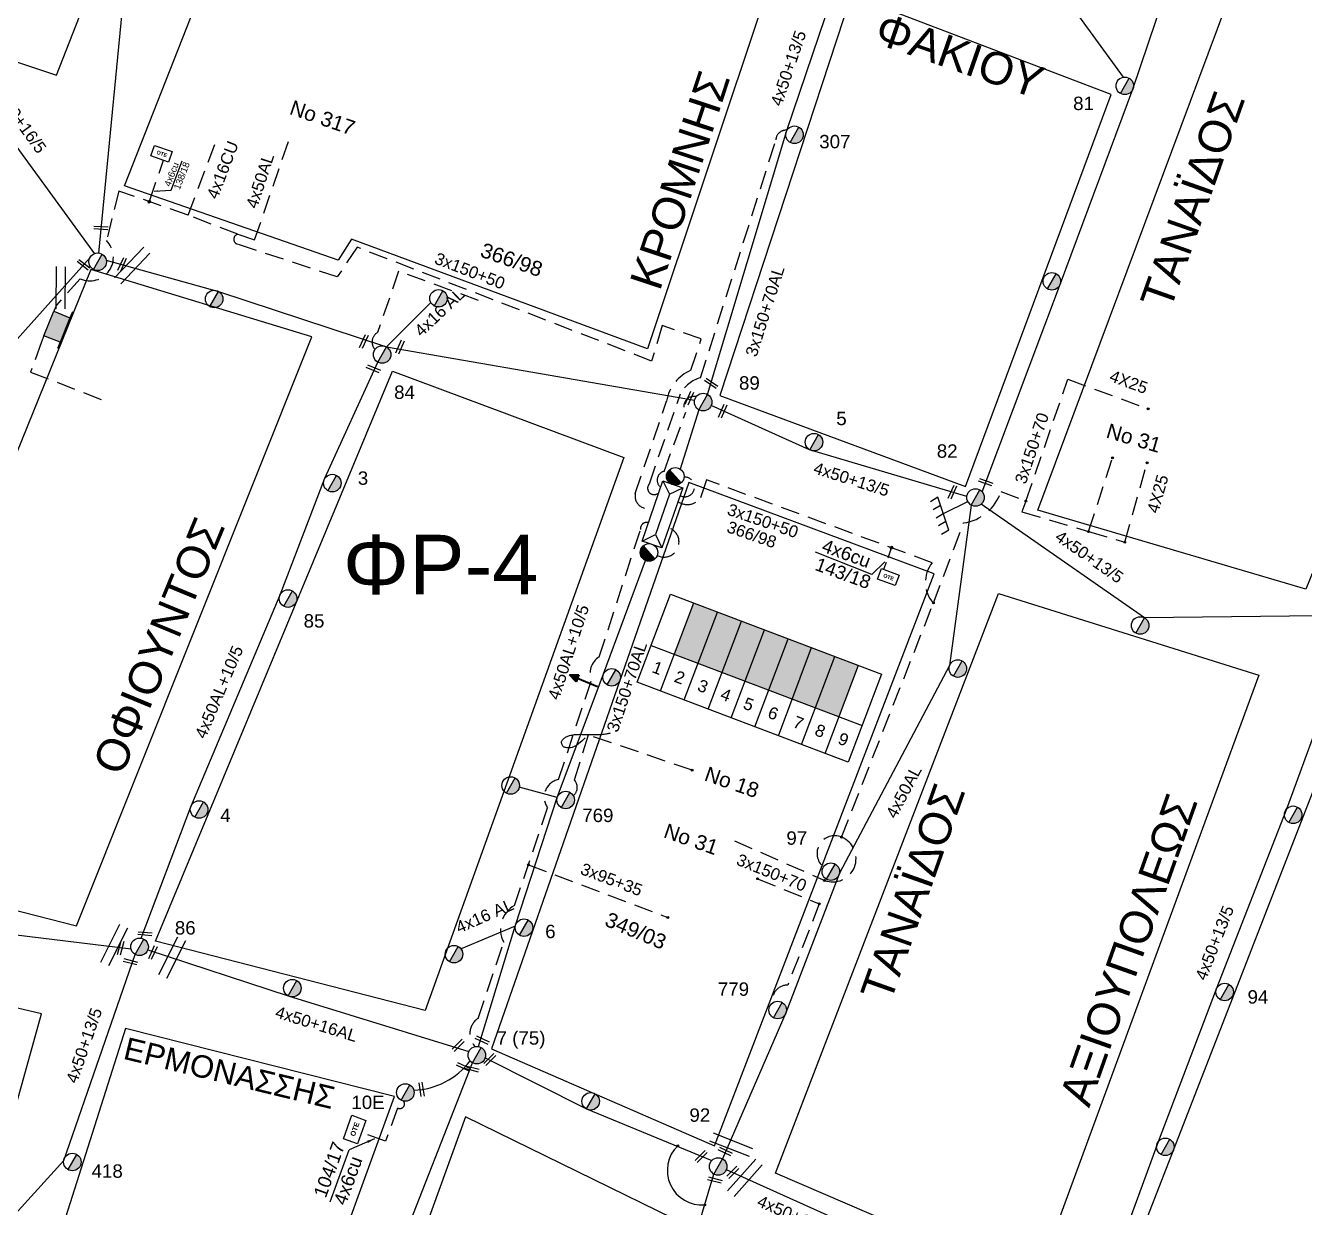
# Model space of a CAD drawing. Header units: millimetres. Extents: x 1421 to 7547, y 822 to 1863.
# Drawn here: x 6415.1 to 6587, y 902 to 1060.8 of the extents above; entities that cross this region are included whole.
import ezdxf
from ezdxf.enums import TextEntityAlignment as Align

# ---------------------------------------------------------------- set-up
doc = ezdxf.new("R2010")
doc.units = ezdxf.units.MM
doc.linetypes.add('DASHED', pattern=[19.05, 12.7, -6.35])
doc.layers.get('0').update_dxf_attribs({"lineweight": 30})
for name, color, linetype, lineweight in [('3x150+50', 7, 'Continuous', 30), ('4x16CU', 7, 'Continuous', 30), ('4x50+13_5', 7, 'Continuous', 30), ('4x50+16_5', 7, 'Continuous', 30), ('4x50AL', 7, 'Continuous', 30), ('4x50AL+10_5', 7, 'Continuous', 30), ('Link Box 4 Διευθύνσεων', 7, 'Continuous', 30), ('Pillar OTE', 7, 'Continuous', 30), ('TEXT_ΚΑΛΩΔΙΩΝ', 7, 'Continuous', 30), ('Άγνωστα', 7, 'Continuous', 30), ('Άγνωστο εναέριο καλώδιο', 7, 'Continuous', 30), ('Άγνωστο Υπόγειο Καλώδιο', 7, 'DASHED', 30), ('Γυμνά εναέρια ΧΤ (3Φ)   4x16AL', 7, 'Continuous', 30), ('Γυμνά εναέρια ΧΤ και ΦΟΠ (3Φ)   4x50+16AL', 7, 'Continuous', 30), ('Επίτονοι', 7, 'Continuous', 30), ('Καλωδια Χ.Τ 3x95+35', 7, 'DASHED', 30), ('Καλώδια ΧΤ   3x150+50CU', 7, 'DASHED', 30), ('Καλώδια ΧΤ   3x150+70AL', 7, 'DASHED', 30), ('Μηχανική τομή', 7, 'Continuous', 30), ('Στύλος ΦΜ', 7, 'Continuous', 30), ('Στύλος ΦΜ @ 1', 7, 'Continuous', 30), ('Συνδέσεις', 7, 'Continuous', 30), ('Συνεστραμμένα ΧΤ   3x70+54.6+25 AL', 7, 'SYN_LINE', 30), ('Τομή', 7, 'Continuous', 30), ('Υποσταθμός εναέριος 2 στύλων', 7, 'Continuous', 30), ('Υποσταθμός πόλεως', 7, 'Continuous', 30), ('Υπόβαθρο ΔΕΗ', 7, 'Continuous', 30), ('Υπόγεια Καλώδια Δικτύου ΧΤ   .10', 7, 'DASHED', 30), ('Υπόγεια Καλώδια Δικτύου ΧΤ   .15', 7, 'DASHED', 30), ('Υπόγεια Καλώδια Δικτύου ΧΤ  4X25', 7, 'DASHED', 30), ('Υπόγεια Καλώδια Δικτύου ΧΤ  4x6', 7, 'DASHED', 30)]:
    doc.layers.add(name, color=color, linetype=linetype, lineweight=lineweight)
doc.layers.add('Υπόγεια καλώδια Παροχών ΧΤ   4x50AL', color=7, linetype='DASHED')
doc.styles.add('arial', font='arial.ttf')
doc.styles.get("Standard").update_dxf_attribs({"font": 'arial.ttf'})
doc.linetypes.add('SYN_LINE', pattern='A,0.5,-0.0001,["/\\/\\/\\/",Standard,S=0.1,R=0,X=0,Y=-0.05],-0.25', length=0.7501)
doc.dimstyles.new('ISO-25', dxfattribs={"dimtxt": 2.5, "dimasz": 2.5, "dimexe": 1.25, "dimexo": 0.625, "dimtad": 1, "dimtxsty": 'Standard', "dimcen": 2.5, "dimadec": 0, "dimazin": 0, "dimtfac": 1, "dimtmove": 0, "dimatfit": 3, "dimfxl": 1, "dimarcsym": 0})

# ---------------------------------------------------------------- blocks, each defined once
blk = doc.blocks.new('ΥΠΑΡΧΩΝ ΤΣΙΜΕΝΤΕΝΙΟΣ ΣΤΥΛΟΣ')
at = {"layer": 'Στύλος ΦΜ'}
blk.add_hatch(color=7, dxfattribs=at).paths.add_polyline_path([(-1.29, -2.28, 0.574793), (2.62, 0, 0.268822), (1.3, 2.27)])
at = {"layer": 'Στύλος ΦΜ', "color": 7}
blk.add_line((-1.29, -2.28), (1.3, 2.27), dxfattribs=at)
blk.add_circle((0, 0), 2.62, dxfattribs=at)
at = {"layer": 'Στύλος ΦΜ', "flags": 4}
for tag, p in [('ΑΡΙΘΜΟΣ', (-4.68, 8.05)), ('ΤΥΠΟΣ', (-4.91, 3.03))]:
    blk.add_attdef(tag, p, '', height=4, dxfattribs=at)
blk = doc.blocks.new('ΤΟΜΗ')
at = {"layer": 'Τομή', "lineweight": -3, "ltscale": 40}
for p, q in [((-11.37, 1.1), (11.37, 1.1)), ((11.37, -3.57), (-11.37, -3.57))]:
    blk.add_line(p, q, dxfattribs=at)
blk = doc.blocks.new('ΜΗΧΑΝΙΚΗ ΤΟΜΗ')
at = {"layer": 'Μηχανική τομή', "lineweight": -3, "ltscale": 40}
for p, q in [((-3.78, 1.15), (3.8, 1.15)), ((3.8, -0.4), (-3.78, -0.4))]:
    blk.add_line(p, q, dxfattribs=at)
blk = doc.blocks.new('LINK BOX 4 ΑΝΑΧΩΡΗΣΕΩΝ')
at = {"layer": 'Link Box 4 Διευθύνσεων', "lineweight": -3, "ltscale": 40}
blk.add_hatch(color=256, dxfattribs=at).paths.add_polyline_path([(-3.54, 0), (-3.54, -4.67), (3.54, -4.67), (3.54, 0)])
for p, q in [((-3.54, 0), (-5.33, 0)), ((5.33, 0), (3.54, 0)), ((-3.54, -4.67), (-5.33, -4.67)), ((5.33, -4.67), (3.54, -4.67))]:
    blk.add_line(p, q, dxfattribs=at)
blk.add_lwpolyline([(-3.54, -4.67), (-3.54, 0), (3.54, 0), (3.54, -4.67)], close=True, dxfattribs=at)
blk = doc.blocks.new('ΥΠΟΣΤΑΘΜΟΣ ΕΝΑΕΡΙΟΣ ΕΠΙ 2 ΣΤΥΛΩΝ')
at = {"layer": 'Υποσταθμός εναέριος 2 στύλων', "linetype": 'Continuous', "lineweight": -3}
for points in [[(-11.97, -2.11, 0.574793), (-8.45, -0.07, 0.268822), (-9.64, 1.98)], [(9.68, -2.15, 0.574793), (13.19, -0.1, 0.268822), (12.01, 1.95)]]:
    blk.add_hatch(color=256, dxfattribs=at).paths.add_polyline_path(points)
for p, q in [((-11.97, -2.11), (-9.64, 1.98)), ((9.68, -2.15), (12.01, 1.95))]:
    blk.add_line(p, q, dxfattribs=at)
for centre in [(-10.81, -0.07), (10.84, -0.1)]:
    blk.add_circle(centre, 2.36, dxfattribs=at)
at = {"layer": 'Υποσταθμός πόλεως', "linetype": 'Continuous', "lineweight": -3, "ltscale": 40}
blk.add_lwpolyline([(-8.57, 2.82), (8.57, 2.82), (8.57, -2.82), (-8.57, -2.82)], close=True, dxfattribs=at)
for points in [[(-5.75, 0), (-8.57, 2.82)], [(-8.57, -2.82), (-5.75, 0)], [(-5.75, 0), (5.75, 0)], [(5.75, 0), (8.57, 2.82)], [(8.57, -2.82), (5.75, 0)]]:
    blk.add_lwpolyline(points, dxfattribs=at)
at = {"layer": 'Υποσταθμός εναέριος 2 στύλων', "ltscale": 40, "flags": 1}
for tag, p in [('ΜΕΤΑΣΧΗΜΑΤΙΣΜΟΣ', (14.09, 2.51)), ('ΙΣΧΥΣ', (14.07, -0.28)), ('ΑΡΙΘΜΟΣ', (14.19, -3))]:
    blk.add_attdef(tag, p, '', height=1.8, dxfattribs=at)
blk = doc.blocks.new('_ΣΥΝΔΕΣΗ')
at = {"layer": 'Συνδέσεις', "linetype": 'SYN_LINE', "ltscale": 40}
blk.add_hatch(color=256, dxfattribs=at).paths.add_polyline_path([(0.5, -0.01, 1), (-0.5, -0.01, 1)])
at = {"layer": 'Συνδέσεις'}
blk.add_circle((0, -0.01), 0.5, dxfattribs=at)
blk = doc.blocks.new('A$C4BA07827')
at = {"lineweight": -3}
for p, q in [((0, 4.84), (2.52, 2.11)), ((4.43, 3.45), (0.61, 0.78)), ((4.43, 3.45), (5.28, 2.68)), ((2.52, 2.11), (3.36, 1.34)), ((3.41, 2.74), (4.26, 1.96)), ((0.61, 0.78), (1.46, 0)), ((1.55, 1.43), (2.39, 0.66))]:
    blk.add_line(p, q, dxfattribs=at)
blk = doc.blocks.new('ΕΠΙΤΟΝΟΣ')
at = {"layer": 'Επίτονοι', "lineweight": 40, "ltscale": 40}
blk.add_hatch(color=256, dxfattribs=at).paths.add_polyline_path([(-1.13, 6.47), (0, 9.1), (1.13, 6.47)])
for p, q in [((-1.13, 6.47), (0, 9.1)), ((0, 9.1), (1.13, 6.47)), ((1.13, 6.47), (-1.13, 6.47)), ((-1.13, 6.47), (0, 6.47)), ((0, 6.47), (0, 0))]:
    blk.add_line(p, q, dxfattribs=at)
blk = doc.blocks.new('PILLAR ΟΤΕ')
at = {"layer": 'Pillar OTE', "ltscale": 40}
blk.add_lwpolyline([(-3.31, 2.02), (3.39, 2.02), (3.39, -1.99), (-3.31, -1.99)], close=True, dxfattribs=at)
at = {"layer": 'Pillar OTE', "insert": (-1.81, 0.71), "char_height": 1.3575, "width": 109.961, "attachment_point": 1}
blk.add_mtext('{\\fArial|b1|i0|c161|p34;OTE}', dxfattribs=at)
blk = doc.blocks.new('TSONTA XT1')
at = {"ltscale": 40}
h = blk.add_hatch(color=256, dxfattribs=at)
h.dxf.hatch_style = 1
h.paths.add_polyline_path([(595.96, 2487.66), (597.07, 2488.77), (595.96, 2489.87), (594.85, 2488.77)])
blk.add_lwpolyline([(594.85, 2488.77), (595.96, 2489.87), (597.07, 2488.77), (595.96, 2487.66)], close=True, dxfattribs=at)

msp = doc.modelspace()

# ---------------------------------------------------------------- hatches: boundary and pattern name
at = {"layer": 'Καλώδια ΧΤ   3x150+50CU', "linetype": 'DASHED', "lineweight": -3, "ltscale": 0.2}
h = msp.add_hatch(color=2, dxfattribs=at)
h.dxf.hatch_style = 1
h.paths.add_polyline_path([(6502.27, 976.35), (6505.48, 975.13), (6508.09, 982.01), (6504.87, 983.23)])
h = msp.add_hatch(color=30, dxfattribs=at)
h.dxf.hatch_style = 1
h.paths.add_polyline_path([(6505.48, 975.13), (6508.7, 973.91), (6511.31, 980.8), (6508.09, 982.01)])
h = msp.add_hatch(color=6, dxfattribs=at)
h.dxf.hatch_style = 1
h.paths.add_polyline_path([(6514.39, 979.63), (6511.31, 980.8), (6508.7, 973.91), (6511.78, 972.74)])
h = msp.add_hatch(color=27, dxfattribs=at)
h.dxf.hatch_style = 1
h.paths.add_polyline_path([(6514.95, 971.53), (6517.56, 978.43), (6514.39, 979.63), (6511.78, 972.74)])
h = msp.add_hatch(color=5, dxfattribs=at)
h.dxf.hatch_style = 1
h.paths.add_polyline_path([(6520.73, 977.23), (6517.56, 978.43), (6514.95, 971.53), (6518.12, 970.33)])
h = msp.add_hatch(color=1, dxfattribs=at)
h.dxf.hatch_style = 1
h.paths.add_polyline_path([(6523.85, 976.05), (6520.73, 977.23), (6518.12, 970.33), (6521.24, 969.15)])
h = msp.add_hatch(color=133, dxfattribs=at)
h.dxf.hatch_style = 1
h.paths.add_polyline_path([(6521.24, 969.15), (6524.41, 967.94), (6527.02, 974.85), (6523.85, 976.05)])

# ---------------------------------------------------------------- linework, layer by layer
at = {"layer": '3x150+50', "color": 6, "linetype": 'DASHED', "lineweight": -3, "ltscale": 0.2}
msp.add_lwpolyline([(6499.53, 996.14, -0.63418), (6497.01, 997.92), (6501.22, 1010.36, -0.256068), (6504.51, 1014.5), (6505.89, 1018.72), (6500.63, 1020.51), (6499.22, 1015.75), (6459.63, 1031.05), (6456.97, 1027.05), (6443.53, 1031.46, -0.752886), (6443.58, 1032.79, -0.122127)], format="xyb", dxfattribs=at)
at = {"layer": '3x150+50', "color": 27, "linetype": 'DASHED', "lineweight": -3, "ltscale": 0.2}
msp.add_lwpolyline([(6537.09, 983.23, -0.369887), (6536.94, 988.64), (6506.59, 999.77), (6505.79, 997.35, -0.418574), (6502.76, 996.87, -0.951496)], format="xyb", dxfattribs=at)
at = {"layer": '4x16CU', "color": 6, "linetype": 'DASHED', "lineweight": -3, "ltscale": 0.2}
msp.add_lwpolyline([(6436.91, 1035.36), (6440.77, 1045.61)], dxfattribs=at)
at = {"layer": '4x50+13_5', "color": 133, "lineweight": -3, "ltscale": 0.2}
for points in [[(6506.74, 1011.25), (6517.4, 1046.75), (6526.04, 1072.29), (6533.76, 1096)], [(6558.1, 885.65), (6567.35, 910.86), (6575.15, 931.37), (6584.61, 955.58), (6590.66, 972.03), (6593.66, 980.29)]]:
    msp.add_lwpolyline(points, dxfattribs=at)
at = {"layer": '4x50+13_5', "color": 27, "lineweight": -3, "ltscale": 0.2}
msp.add_lwpolyline([(6400.67, 1003.88), (6423.74, 1029.67)], dxfattribs=at)
at = {"layer": '4x50+13_5', "color": 1, "lineweight": -3, "ltscale": 0.2}
for points in [[(6541.59, 997.56), (6520.46, 1003.82), (6507.23, 1009.76)], [(6592.74, 981.56), (6565.47, 981.22), (6543.53, 996.52)]]:
    msp.add_lwpolyline(points, dxfattribs=at)
at = {"layer": '4x50+13_5', "color": 5, "lineweight": -3, "ltscale": 0.2}
msp.add_lwpolyline([(6410.06, 897.18), (6420.19, 908.27), (6429.81, 935.99)], dxfattribs=at)
at = {"layer": '4x50+13_5', "color": 30, "lineweight": -3, "ltscale": 0.2}
for points in [[(6476.84, 922.08), (6490.45, 915.23), (6507.29, 908.28)], [(6491.36, 842.85), (6499.96, 880.92), (6507.59, 906.47)]]:
    msp.add_lwpolyline(points, dxfattribs=at)
at = {"layer": '4x50+16_5', "color": 6, "lineweight": -3, "ltscale": 0.2}
for points in [[(6450.05, 1128.59), (6436.04, 1089.94), (6428.84, 1071.41), (6424.85, 1030.26)], [(6384.61, 1063.42), (6405.55, 1055.86), (6424.31, 1030.17)], [(6603.21, 866.73), (6582.89, 875.02), (6559.03, 885.25), (6530.47, 897.51), (6509.26, 907.05)]]:
    msp.add_lwpolyline(points, dxfattribs=at)
at = {"layer": '4x50+16_5', "color": 2, "lineweight": -3, "ltscale": 0.2}
msp.add_lwpolyline([(6453.66, 862.75), (6463.8, 892.47), (6475.14, 921.42)], dxfattribs=at)
at = {"layer": '4x50AL', "color": 6, "linetype": 'DASHED', "lineweight": -3, "ltscale": 0.2}
msp.add_lwpolyline([(6443.58, 1032.79), (6443.58, 1032.79), (6445.85, 1032.03), (6450.76, 1046.29)], dxfattribs=at)
at = {"layer": '4x50AL', "color": 1, "lineweight": -3, "ltscale": 0.2}
msp.add_lwpolyline([(6542.17, 996.38), (6539.28, 974.83), (6524.45, 946.89), (6517.28, 928.12), (6508.76, 908.51)], dxfattribs=at)
at = {"layer": '4x50AL', "color": 2, "linetype": 'DASHED', "lineweight": -3, "ltscale": 0.2}
msp.add_lwpolyline([(6504.65, 960.76), (6490.7, 965.48), (6488.82, 959.43, -0.447846), (6488.68, 957.33, 0.842307)], format="xyb", dxfattribs=at)
at = {"layer": '4x50AL+10_5', "color": 5, "lineweight": -3, "ltscale": 0.2}
msp.add_lwpolyline([(6430.59, 938.17), (6437.27, 955.82), (6449.28, 984.31), (6455.3, 999.99), (6462.41, 1015.59)], dxfattribs=at)
at = {"layer": '4x50AL+10_5', "color": 2, "lineweight": -3, "ltscale": 0.2}
msp.add_lwpolyline([(6475.95, 923.6), (6480.89, 939.77), (6486.52, 957.06), (6492.77, 973.71), (6498.39, 988.94)], dxfattribs=at)
at = {"layer": 'Pillar OTE', "lineweight": -3, "ltscale": 40}
for points in [[(6497.29, 972.59), (6501.76, 984.41), (6530.13, 973.67), (6525.65, 961.83), (6497.29, 972.59)], [(6500.4, 971.41), (6504.87, 983.23)], [(6503.61, 970.19), (6508.09, 982.01)], [(6506.83, 968.97), (6511.31, 980.8)], [(6509.91, 967.8), (6514.39, 979.63)], [(6513.08, 966.59), (6517.56, 978.43)], [(6499.16, 977.53), (6527.51, 966.77)], [(6516.25, 965.39), (6520.73, 977.23)], [(6519.37, 964.21), (6523.85, 976.05)], [(6522.54, 963), (6527.02, 974.85)]]:
    msp.add_lwpolyline(points, dxfattribs=at)
at = {"layer": 'Άγνωστα', "lineweight": -3}
msp.add_lwpolyline([(6490.27, 965.08), (6489.84, 964.65), (6489.45, 964.32), (6489.11, 964.08), (6488.8, 963.92), (6488.54, 963.82), (6488.31, 963.77), (6488.11, 963.75), (6487.94, 963.75), (6487.8, 963.76), (6487.69, 963.78), (6487.59, 963.8), (6487.51, 963.83), (6487.44, 963.86), (6487.39, 963.9), (6487.34, 963.94), (6487.3, 964), (6487.26, 964.05), (6487.22, 964.12), (6487.18, 964.18), (6487.15, 964.26), (6487.13, 964.33), (6487.11, 964.4), (6487.1, 964.48), (6487.1, 964.55), (6487.12, 964.62), (6487.14, 964.69), (6487.18, 964.75), (6487.22, 964.82), (6487.27, 964.88), (6487.34, 964.94), (6487.4, 965), (6487.48, 965.06), (6487.56, 965.11), (6487.65, 965.17), (6487.75, 965.23), (6487.85, 965.28), (6487.96, 965.33), (6488.08, 965.37), (6488.2, 965.41), (6488.34, 965.45), (6488.48, 965.48), (6488.63, 965.51), (6488.8, 965.53), (6488.97, 965.55), (6489.16, 965.56), (6489.37, 965.57), (6489.59, 965.58), (6489.82, 965.57), (6490.08, 965.57), (6490.35, 965.56), (6490.63, 965.55), (6490.91, 965.54), (6491.2, 965.54), (6491.48, 965.53), (6491.75, 965.53), (6492.01, 965.53), (6492.25, 965.55), (6492.47, 965.56), (6492.67, 965.58), (6492.86, 965.61), (6493.02, 965.63), (6493.17, 965.66), (6493.29, 965.68), (6493.39, 965.7), (6493.47, 965.72), (6493.53, 965.73), (6493.58, 965.74), (6493.61, 965.75), (6493.63, 965.75), (6493.64, 965.75), (6493.64, 965.76), (6493.64, 965.76), (6493.64, 965.76), (6493.64, 965.76), (6493.64, 965.76), (6493.64, 965.76), (6493.64, 965.76), (6493.64, 965.76), (6493.64, 965.76), (6493.64, 965.76)], dxfattribs=at)
at = {"layer": 'Άγνωστο εναέριο καλώδιο', "color": 27, "linetype": 'SYN_LINE', "lineweight": -3, "ltscale": 10}
msp.add_lwpolyline([(6562.65, 1053.91), (6549.94, 1071.44)], dxfattribs=at)
at = {"layer": 'Άγνωστο εναέριο καλώδιο', "color": 2, "lineweight": -3, "ltscale": 0.2}
msp.add_lwpolyline([(6486.52, 957.06), (6481.43, 958.48)], dxfattribs=at)
at = {"layer": 'Άγνωστο Υπόγειο Καλώδιο', "color": 5, "lineweight": -3, "ltscale": 0.2}
msp.add_lwpolyline([(6475.94, 1023.89), (6465.19, 1027.82), (6462.39, 1019.58, 0.487739), (6462.03, 1017.3, -2.101016)], format="xyb", dxfattribs=at)
at = {"layer": 'Γυμνά εναέρια ΧΤ (3Φ)   4x16AL', "color": 5, "lineweight": -3, "ltscale": 0.2}
msp.add_lwpolyline([(6463.57, 1017.64), (6469.54, 1023.63)], dxfattribs=at)
at = {"layer": 'Γυμνά εναέρια ΧΤ (3Φ)   4x16AL', "color": 2, "lineweight": -3, "ltscale": 0.2}
msp.add_lwpolyline([(6480.89, 939.77), (6473.6, 936.72)], dxfattribs=at)
at = {"layer": 'Γυμνά εναέρια ΧΤ και ΦΟΠ (3Φ)   4x50+16AL', "color": 27, "lineweight": -3, "ltscale": 0.2}
for points in [[(6543.64, 998.18), (6554.16, 1026.17), (6563.92, 1052.31), (6568.09, 1064.66)], [(6383.97, 942.23), (6429.24, 936.75)]]:
    msp.add_lwpolyline(points, dxfattribs=at)
at = {"layer": 'Γυμνά εναέρια ΧΤ και ΦΟΠ (3Φ)   4x50+16AL', "color": 5, "lineweight": -3, "ltscale": 0.2}
for points in [[(6425.92, 1029.3), (6440.99, 1025.11), (6463.57, 1017.64), (6505, 1010.49)], [(6505.57, 1009.2), (6503.06, 1001.22)]]:
    msp.add_lwpolyline(points, dxfattribs=at)
at = {"layer": 'Γυμνά εναέρια ΧΤ και ΦΟΠ (3Φ)   4x50+16AL', "color": 2, "lineweight": -3, "ltscale": 0.2}
msp.add_lwpolyline([(6431.49, 936.59), (6450.34, 930.43), (6474.65, 922.94)], dxfattribs=at)
at = {"layer": 'Καλωδια Χ.Τ 3x95+35', "color": 30, "lineweight": -3, "ltscale": 0.2}
msp.add_lwpolyline([(6482.65, 948.04), (6501.39, 940.95)], dxfattribs=at)
at = {"layer": 'Καλώδια ΧΤ   3x150+50CU', "color": 5, "linetype": 'DASHED', "lineweight": -3, "ltscale": 0.2}
msp.add_arc((6503.66, 998.82), 1.32, 241.4075, 93.9906, dxfattribs=at)
at = {"layer": 'Καλώδια ΧΤ   3x150+50CU', "color": 2, "linetype": 'DASHED', "lineweight": -3, "ltscale": 0.2}
msp.add_arc((6500.88, 991.41), 2.02, 243.0996, 71.0404, dxfattribs=at)
at = {"layer": 'Καλώδια ΧΤ   3x150+70AL', "color": 133, "lineweight": -3, "ltscale": 0.2}
msp.add_lwpolyline([(6500.21, 998.11, -1.041484), (6498.92, 999.25), (6503.1, 1011.36, -0.203061), (6505.78, 1013.49), (6515.92, 1045.46, -0.454824), (6517.4, 1046.75, -1.414881)], format="xyb", dxfattribs=at)
at = {"layer": 'Καλώδια ΧΤ   3x150+70AL', "color": 6, "lineweight": -3, "ltscale": 0.2}
msp.add_lwpolyline([(6436.91, 1035.36), (6427.59, 1038.6), (6425.93, 1031.93, -0.834574), (6422.42, 1026.8), (6419.2, 1023.26)], format="xyb", dxfattribs=at)
for points in [[(6443.58, 1032.79), (6436.91, 1035.36)], [(6417.19, 1018.32), (6415.74, 1014.27), (6425.27, 1010.55)]]:
    msp.add_lwpolyline(points, dxfattribs=at)
at = {"layer": 'Καλώδια ΧΤ   3x150+70AL', "color": 27, "lineweight": -3, "ltscale": 0.2}
for points in [[(6549.53, 996.93), (6555.17, 1013.29)], [(6549.53, 996.93), (6549, 995.47), (6557.96, 992.82)], [(6557.96, 992.82), (6562.81, 991.39)]]:
    msp.add_lwpolyline(points, dxfattribs=at)
at = {"layer": 'Καλώδια ΧΤ   3x150+70AL', "color": 1, "lineweight": -3, "ltscale": 0.2}
for points in [[(6500.43, 998.78, -0.626617), (6500.9, 1000.92), (6503.81, 1008.88, -0.709135), (6505.22, 1010.95, -1.749609)], [(6513.47, 946.16), (6521.75, 942.79), (6517.52, 931.87, 0.471263), (6515.48, 929.47, -1.319865)]]:
    msp.add_lwpolyline(points, format="xyb", dxfattribs=at)
at = {"layer": 'Καλώδια ΧΤ   3x150+70AL', "color": 30, "lineweight": -3, "ltscale": 0.2}
msp.add_lwpolyline([(6475.51, 923.6, -0.476126), (6475.89, 927.39), (6479.34, 937.62, -0.410146), (6480.8, 942.58), (6485.24, 955.71, -0.55256), (6486.68, 959.48), (6491.11, 972.73, -0.35651), (6492.18, 975.99), (6497.73, 993.11, -0.566574), (6498.8, 994.01, -9.534902)], format="xyb", dxfattribs=at)
at = {"layer": 'Καλώδια ΧΤ   3x150+70AL', "color": 27, "lineweight": -3, "ltscale": 0.2}
msp.add_lwpolyline([(6510.38, 951.25), (6522.2, 946.05, 0.023238), (6522.46, 945.94, 0.021856)], format="xyb", dxfattribs=at)
at = {"layer": 'Συνεστραμμένα ΧΤ   3x70+54.6+25 AL', "color": 2, "linetype": 'SYN_LINE', "lineweight": -2, "ltscale": 10}
msp.add_arc((6466.97, 927.56), 9.81, 271.6392, 323.1963, dxfattribs=at)
at = {"layer": 'Υπόβαθρο ΔΕΗ', "lineweight": -3, "ltscale": 0.2}
for points in [[(6419.2, 1054.18), (6467.43, 1177.22), (6436.02, 1187.5), (6386.32, 1065.14), (6419.2, 1054.18)], [(6551.15, 995.68), (6583.66, 1082.89), (6612.87, 1123.52), (6640.25, 1115.59), (6587.17, 985.08), (6551.15, 995.68)], [(6428.35, 1039.29), (6447.27, 1087.36), (6514.73, 1065.61), (6498.68, 1017.39), (6458.88, 1032.13), (6457.08, 1029.29), (6428.35, 1039.29)], [(6508.39, 1011.12), (6541.4, 998.89), (6560.97, 1051.57), (6526.03, 1064.93), (6508.39, 1011.12)], [(6421.89, 939.85), (6453.56, 1019.02), (6423.83, 1028.03), (6391.28, 947.67), (6421.89, 939.85)], [(6468.76, 928.47), (6432.54, 937.79), (6464.39, 1014.39), (6495.46, 1002.79), (6468.76, 928.47)], [(6537.18, 987.13), (6504.2, 999.4), (6477.69, 923.31), (6507.65, 910.24), (6537.18, 987.13)], [(6545.85, 984.49), (6580.85, 973.51), (6550.74, 891.59), (6515.89, 906.58), (6545.85, 984.49)], [(6597.38, 871.23), (6628.25, 959.47), (6592.81, 969.97), (6560.44, 886.84), (6597.38, 871.23)], [(6438.13, 843.66), (6442.09, 854.95), (6399.68, 865.09), (6417.21, 928.02), (6335.7, 947.19), (6301.15, 843.88)], [(6483.83, 842.96), (6504.29, 899.41), (6474.2, 914.15), (6448.54, 843.22)], [(6456, 902.74), (6458.55, 909.73)]]:
    msp.add_lwpolyline(points, dxfattribs=at)
msp.add_lwpolyline([(6412.04, 874.26), (6446.7, 867.44), (6464.66, 916.89), (6428.48, 926.03)], close=True, dxfattribs=at)
at = {"layer": 'Υπόβαθρο ΔΕΗ', "lineweight": -3}
msp.add_arc((6505.98, 906.95), 4.65, 134.4767, 274.6224, dxfattribs=at)
at = {"layer": 'Υπόγεια Καλώδια Δικτύου ΧΤ   .10', "color": 27, "lineweight": -3, "ltscale": 0.2}
for points in [[(6537.09, 983.23), (6541.16, 993.99, 0.288556), (6546.17, 998.19), (6549.53, 996.93)], [(6522.46, 945.94, 0.98618), (6524.76, 951.75), (6537.09, 983.23)]]:
    msp.add_lwpolyline(points, format="xyb", dxfattribs=at)
msp.add_arc((6523.82, 949.57), 2.37, 66.7527, 230.2648, dxfattribs=at)
at = {"layer": 'Υπόγεια Καλώδια Δικτύου ΧΤ   .15', "color": 27, "lineweight": -3, "ltscale": 0.2}
msp.add_lwpolyline([(6557.96, 992.82), (6561.16, 1002.73)], dxfattribs=at)
at = {"layer": 'Υπόγεια Καλώδια Δικτύου ΧΤ  4X25', "color": 27, "lineweight": -3, "ltscale": 0.2}
for points in [[(6555.17, 1013.29), (6565.96, 1009.32)], [(6562.81, 991.39), (6565.82, 1002.07)]]:
    msp.add_lwpolyline(points, dxfattribs=at)
at = {"layer": 'Υπόγεια Καλώδια Δικτύου ΧΤ  4x6', "color": 6, "linetype": 'DASHED', "lineweight": -3, "ltscale": 0.2}
msp.add_lwpolyline([(6431.61, 1036.97), (6431.76, 1037.39), (6433.62, 1042.75)], dxfattribs=at)
at = {"layer": 'Υπόγεια Καλώδια Δικτύου ΧΤ  4x6', "color": 27, "linetype": 'DASHED', "lineweight": -3, "ltscale": 0.1}
msp.add_lwpolyline([(6531.54, 990.85), (6531.39, 990.44), (6530.4, 987.74)], dxfattribs=at)
at = {"layer": 'Υπόγεια Καλώδια Δικτύου ΧΤ  4x6', "color": 2, "linetype": 'DASHED', "lineweight": -2, "ltscale": 0.2}
msp.add_lwpolyline([(6465.86, 916.28, -0.818194), (6465.08, 915.34), (6463.45, 910.87), (6460.27, 912.03)], format="xyb", dxfattribs=at)

# ---------------------------------------------------------------- block references
at = {"layer": 'Link Box 4 Διευθύνσεων', "lineweight": -3, "xscale": 0.4999999999999997, "yscale": 0.4999999999999997, "zscale": 0.4999999999999997, "rotation": 67.80761371867821}
msp.add_blockref('LINK BOX 4 ΑΝΑΧΩΡΗΣΕΩΝ', (6418.2, 1020.79), dxfattribs=at)
at = {"layer": 'Pillar OTE', "xscale": 0.375, "yscale": 0.375, "zscale": 0.375, "rotation": 341.0000000000001}
msp.add_blockref('PILLAR ΟΤΕ', (6433.34, 1043.61), dxfattribs=at)
at = {"layer": 'Pillar OTE', "lineweight": -2}
for p, xscale, yscale, zscale, rotation in [((6531.02, 986.71), 0.375, 0.375, 0.375, 340), ((6459.31, 912.43), 0.5, 0.5, 0.5, 70.04271334709935)]:
    msp.add_blockref('PILLAR ΟΤΕ', p, dxfattribs=dict(at, xscale=xscale, yscale=yscale, zscale=zscale, rotation=rotation))
at = {"layer": 'Επίτονοι', "lineweight": -3, "xscale": 0.449999999999818, "yscale": 0.449999999999818, "zscale": 0.449999999999818, "rotation": 67.36498462787952}
msp.add_blockref('ΕΠΙΤΟΝΟΣ', (6491.94, 971.98), dxfattribs=at)
at = {"layer": 'Μηχανική τομή', "lineweight": -3}
for p, xscale, yscale, zscale, rotation in [((6425.19, 1033.55), 0.2499999999999189, 0.2499999999999189, 0.2499999999999189, 357.0195594653827), ((6422.79, 1028.61), 0.2499999999999189, 0.2499999999999189, 0.2499999999999189, 322.414091446196), ((6428.13, 1028.69), 0.2499999999999189, 0.2499999999999189, 0.2499999999999189, 65.99584826014944), ((6460.62, 1018.33), 0.2499999999999189, 0.2499999999999189, 0.2499999999999189, 65.99584826014944), ((6465.48, 1017.59), 0.2499999999999189, 0.2499999999999189, 0.2499999999999189, 65.99584826014944), ((6461.77, 1014.6), 0.2499999999999189, 0.2499999999999189, 0.2499999999999189, 337.6563310715111), ((6507.17, 1012.67), 0.2499999999999189, 0.2499999999999189, 0.2499999999999189, 325.6813776728941), ((6504.38, 1010.71), 0.2499999999999189, 0.2499999999999189, 0.2499999999999189, 65.99584826014944), ((6508.84, 1008.97), 0.2499999999999189, 0.2499999999999189, 0.2499999999999189, 65.99584826014944), ((6539.74, 998.08), 0.2499999999999189, 0.2499999999999189, 0.2499999999999189, 65.99584826014944), ((6544.09, 999.38), 0.2499999999999189, 0.2499999999999189, 0.2499999999999189, 340.0346925906369), ((6431.12, 938.67), 0.2499999999999188, 0.2499999999999188, 0.2499999999999188, 354.8787220956957), ((6427.93, 936.83), 0.2499999999999189, 0.2499999999999189, 0.2499999999999189, 75.06776136684054), ((6432.26, 936.2), 0.2499999999999189, 0.2499999999999189, 0.2499999999999189, 65.99584826014944), ((6429.12, 934.92), 0.2499999999999189, 0.2499999999999189, 0.2499999999999189, 345.7588504199909), ((6476.41, 924.37), 0.2499999999999189, 0.2499999999999189, 0.2499999999999189, 334.7994821754992), ((6473.28, 923.7), 0.2499999999999189, 0.2499999999999189, 0.2499999999999189, 45.15797615279653), ((6473.87, 920.78), 0.2499999999999188, 0.2499999999999188, 0.2499999999999188, 334.7994821754992), ((6477.53, 921.78), 0.2499999999999189, 0.2499999999999189, 0.2499999999999189, 45.15797615279653), ((6475.03, 920.51), 0.2499999999999189, 0.2499999999999189, 0.2499999999999189, 345.7588504199909), ((6468.21, 917.83), 0.2499999999999188, 0.2499999999999188, 0.2499999999999188, 278.8535787489479), ((6505.94, 908.75), 0.2499999999999189, 0.2499999999999189, 0.2499999999999189, 45.15797615279653), ((6509.07, 909.43), 0.2499999999999189, 0.2499999999999189, 0.2499999999999189, 334.7994821754992), ((6507.69, 905.57), 0.2499999999999189, 0.2499999999999189, 0.2499999999999189, 345.7588504199909), ((6510.2, 906.63), 0.2499999999999189, 0.2499999999999189, 0.2499999999999189, 45.15797615279653)]:
    msp.add_blockref('ΜΗΧΑΝΙΚΗ ΤΟΜΗ', p, dxfattribs=dict(at, xscale=xscale, yscale=yscale, zscale=zscale, rotation=rotation))
at = {"layer": 'Στύλος ΦΜ @ 1', "lineweight": -3, "ltscale": 40}
ref = msp.add_blockref('ΥΠΑΡΧΩΝ ΤΣΙΜΕΝΤΕΝΙΟΣ ΣΤΥΛΟΣ', (6562.82, 1052.74), dxfattribs=dict(at, xscale=0.4499999999998181, yscale=0.4499999999998181, zscale=0.4499999999998181))
ref.add_attrib('ΤΥΠΟΣ', '81', (6555.88, 1049.48), dxfattribs={"layer": 'Στύλος ΦΜ', "height": 1.8, "flags": 4})
ref = msp.add_blockref('ΥΠΑΡΧΩΝ ΤΣΙΜΕΝΤΕΝΙΟΣ ΣΤΥΛΟΣ', (6518.42, 1046.16), dxfattribs=dict(at, xscale=0.4499999999998181, yscale=0.4499999999998181, zscale=0.4499999999998181))
ref.add_attrib('ΤΥΠΟΣ', '307', (6521.75, 1044.34), dxfattribs={"layer": 'Στύλος ΦΜ', "height": 1.8, "flags": 4})
at = {"layer": 'Στύλος ΦΜ @ 1', "lineweight": -3, "ltscale": 40, "xscale": 0.4499999999998181, "yscale": 0.4499999999998181, "zscale": 0.4499999999998181}
for p in [(6424.76, 1029.09), (6553.02, 1026.46), (6440.41, 1024.09), (6470.58, 1024.17), (6564.88, 980.2), (6540.38, 974.41), (6493.84, 973.23), (6480.27, 958.7), (6472.65, 936.02), (6450.93, 931.45), (6491.03, 916.25), (6568.27, 910.12)]:
    msp.add_blockref('ΥΠΑΡΧΩΝ ΤΣΙΜΕΝΤΕΝΙΟΣ ΣΤΥΛΟΣ', p, dxfattribs=at)
at = {"layer": 'Στύλος ΦΜ @ 1', "lineweight": -3, "ltscale": 40}
ref = msp.add_blockref('ΥΠΑΡΧΩΝ ΤΣΙΜΕΝΤΕΝΙΟΣ ΣΤΥΛΟΣ', (6462.99, 1016.62), dxfattribs=dict(at, xscale=0.4499999999998181, yscale=0.4499999999998181, zscale=0.4499999999998181))
ref.add_attrib('ΤΥΠΟΣ', '84', (6464.6, 1010.65), dxfattribs={"layer": 'Στύλος ΦΜ', "height": 1.8, "flags": 4})
ref = msp.add_blockref('ΥΠΑΡΧΩΝ ΤΣΙΜΕΝΤΕΝΙΟΣ ΣΤΥΛΟΣ', (6506.15, 1010.23), dxfattribs=dict(at, xscale=0.4499999999998181, yscale=0.4499999999998181, zscale=0.4499999999998181))
ref.add_attrib('ΤΥΠΟΣ', '89', (6510.96, 1011.9), dxfattribs={"layer": 'Στύλος ΦΜ', "height": 1.8, "flags": 4})
ref = msp.add_blockref('ΥΠΑΡΧΩΝ ΤΣΙΜΕΝΤΕΝΙΟΣ ΣΤΥΛΟΣ', (6521.05, 1004.85), dxfattribs=dict(at, xscale=0.4499999999998181, yscale=0.4499999999998181, zscale=0.4499999999998181))
ref.add_attrib('ΤΥΠΟΣ', '5', (6524.04, 1007.13), dxfattribs={"layer": 'Στύλος ΦΜ', "height": 1.8, "flags": 4})
ref = msp.add_blockref('ΥΠΑΡΧΩΝ ΤΣΙΜΕΝΤΕΝΙΟΣ ΣΤΥΛΟΣ', (6542.76, 997.41), dxfattribs=dict(at, xscale=0.4499999999998181, yscale=0.4499999999998181, zscale=0.4499999999998181))
ref.add_attrib('ΤΥΠΟΣ', '82', (6537.55, 1002.75), dxfattribs={"layer": 'Στύλος ΦΜ', "height": 1.8, "flags": 4})
ref = msp.add_blockref('ΥΠΑΡΧΩΝ ΤΣΙΜΕΝΤΕΝΙΟΣ ΣΤΥΛΟΣ', (6456.29, 999.34), dxfattribs=dict(at, xscale=0.4499999999998181, yscale=0.4499999999998181, zscale=0.4499999999998181))
ref.add_attrib('ΤΥΠΟΣ', '3', (6459.72, 999.11), dxfattribs={"layer": 'Στύλος ΦΜ', "height": 1.8, "flags": 4})
ref = msp.add_blockref('ΥΠΑΡΧΩΝ ΤΣΙΜΕΝΤΕΝΙΟΣ ΣΤΥΛΟΣ', (6450.35, 983.82), dxfattribs=dict(at, xscale=0.4499999999998181, yscale=0.4499999999998181, zscale=0.4499999999998181))
ref.add_attrib('ΤΥΠΟΣ', '85', (6452.44, 979.92), dxfattribs={"layer": 'Στύλος ΦΜ', "height": 1.8, "flags": 4})
ref = msp.add_blockref('ΥΠΑΡΧΩΝ ΤΣΙΜΕΝΤΕΝΙΟΣ ΣΤΥΛΟΣ', (6487.66, 956.74), dxfattribs=dict(at, xscale=0.4499999999998181, yscale=0.4499999999998181, zscale=0.4499999999998181))
ref.add_attrib('ΤΥΠΟΣ', '769', (6489.89, 953.78), dxfattribs={"layer": 'Στύλος ΦΜ', "height": 1.8, "flags": 4})
ref = msp.add_blockref('ΥΠΑΡΧΩΝ ΤΣΙΜΕΝΤΕΝΙΟΣ ΣΤΥΛΟΣ', (6438.39, 955.46), dxfattribs=dict(at, xscale=0.4499999999998181, yscale=0.4499999999998181, zscale=0.4499999999998181))
ref.add_attrib('ΤΥΠΟΣ', '4', (6441.23, 953.78), dxfattribs={"layer": 'Στύλος ΦΜ', "height": 1.8, "flags": 4})
ref = msp.add_blockref('ΥΠΑΡΧΩΝ ΤΣΙΜΕΝΤΕΝΙΟΣ ΣΤΥΛΟΣ', (6585.45, 954.76), dxfattribs=dict(at, xscale=0.4499999999998181, yscale=0.4499999999998181, zscale=0.4499999999998181))
ref.add_attrib('ΤΥΠΟΣ', '1032', (6588.08, 952.72), dxfattribs={"layer": 'Στύλος ΦΜ', "height": 1.8, "flags": 4})
ref = msp.add_blockref('ΥΠΑΡΧΩΝ ΤΣΙΜΕΝΤΕΝΙΟΣ ΣΤΥΛΟΣ', (6523.3, 947.12), dxfattribs=dict(at, xscale=0.4499999999998181, yscale=0.4499999999998181, zscale=0.4499999999998181))
ref.add_attrib('ΤΥΠΟΣ', '97', (6517.33, 950.73), dxfattribs={"layer": 'Στύλος ΦΜ', "height": 1.8, "flags": 4})
ref = msp.add_blockref('ΥΠΑΡΧΩΝ ΤΣΙΜΕΝΤΕΝΙΟΣ ΣΤΥΛΟΣ', (6430.39, 937.01), dxfattribs=dict(at, xscale=0.4499999999998181, yscale=0.4499999999998181, zscale=0.4499999999998181))
ref.add_attrib('ΤΥΠΟΣ', '86', (6435.13, 938.66), dxfattribs={"layer": 'Στύλος ΦΜ', "height": 1.8, "flags": 4})
ref = msp.add_blockref('ΥΠΑΡΧΩΝ ΤΣΙΜΕΝΤΕΝΙΟΣ ΣΤΥΛΟΣ', (6482.06, 939.59), dxfattribs=dict(at, xscale=0.4499999999998181, yscale=0.4499999999998181, zscale=0.4499999999998181))
ref.add_attrib('ΤΥΠΟΣ', '6', (6484.91, 938.18), dxfattribs={"layer": 'Στύλος ΦΜ', "height": 1.8, "flags": 4})
ref = msp.add_blockref('ΥΠΑΡΧΩΝ ΤΣΙΜΕΝΤΕΝΙΟΣ ΣΤΥΛΟΣ', (6516.17, 928.51), dxfattribs=dict(at, xscale=0.4499999999998181, yscale=0.4499999999998181, zscale=0.4499999999998181))
ref.add_attrib('ΤΥΠΟΣ', '779', (6508.12, 930.43), dxfattribs={"layer": 'Στύλος ΦΜ', "height": 1.8, "flags": 4})
ref = msp.add_blockref('ΥΠΑΡΧΩΝ ΤΣΙΜΕΝΤΕΝΙΟΣ ΣΤΥΛΟΣ', (6576.24, 930.93), dxfattribs=dict(at, xscale=0.4499999999998181, yscale=0.4499999999998181, zscale=0.4499999999998181))
ref.add_attrib('ΤΥΠΟΣ', '94', (6579.32, 929.38), dxfattribs={"layer": 'Στύλος ΦΜ', "height": 1.8, "flags": 4})
ref = msp.add_blockref('ΥΠΑΡΧΩΝ ΤΣΙΜΕΝΤΕΝΙΟΣ ΣΤΥΛΟΣ', (6475.72, 922.44), dxfattribs=dict(at, xscale=0.4499999999998181, yscale=0.4499999999998181, zscale=0.4499999999998181))
ref.add_attrib('ΤΥΠΟΣ', '7 (75)', (6478.38, 923.86), dxfattribs={"layer": 'Στύλος ΦΜ', "height": 1.8, "flags": 4})
ref = msp.add_blockref('ΥΠΑΡΧΩΝ ΤΣΙΜΕΝΤΕΝΙΟΣ ΣΤΥΛΟΣ', (6466.12, 917.43), dxfattribs=dict(at, xscale=0.4499999999998181, yscale=0.4499999999998181, zscale=0.4499999999998181))
ref.add_attrib('ΤΥΠΟΣ', '10Ε', (6458.86, 915.21), dxfattribs={"layer": 'Στύλος ΦΜ', "height": 1.8, "flags": 4})
ref = msp.add_blockref('ΥΠΑΡΧΩΝ ΤΣΙΜΕΝΤΕΝΙΟΣ ΣΤΥΛΟΣ', (6508.17, 907.49), dxfattribs=dict(at, xscale=0.4499999999998181, yscale=0.4499999999998181, zscale=0.4499999999998181))
ref.add_attrib('ΤΥΠΟΣ', '92', (6504.3, 913.49), dxfattribs={"layer": 'Στύλος ΦΜ', "height": 1.8, "flags": 4})
ref = msp.add_blockref('ΥΠΑΡΧΩΝ ΤΣΙΜΕΝΤΕΝΙΟΣ ΣΤΥΛΟΣ', (6421.36, 908.09), dxfattribs=dict(at, xscale=0.4499999999998181, yscale=0.4499999999998181, zscale=0.4499999999998181))
ref.add_attrib('ΤΥΠΟΣ', '418', (6423.94, 905.97), dxfattribs={"layer": 'Στύλος ΦΜ', "height": 1.8, "flags": 4})
at = {"layer": 'Συνδέσεις', "xscale": 0.2, "yscale": 0.2, "zscale": 0.2}
for p, rotation in [((6155.62, 606.19), 340.8252407655412), ((6248.13, 564.4), 339.8534111571405)]:
    msp.add_blockref('TSONTA XT1', p, dxfattribs=dict(at, rotation=rotation))
at = {"layer": 'Συνδέσεις', "lineweight": -3, "xscale": 0.25, "yscale": 0.25, "zscale": 0.25}
for p in [(6565.96, 1009.33), (6561.16, 1002.73), (6565.82, 1002.07), (6549.53, 996.93), (6557.96, 992.82), (6562.81, 991.39), (6537.09, 983.23), (6504.65, 960.76), (6524.76, 951.75), (6482.65, 948.04), (6513.47, 946.17), (6522.46, 945.94), (6521.76, 942.79), (6501.39, 940.96), (6502.72, 910.26), (6506.35, 902.32)]:
    msp.add_blockref('_ΣΥΝΔΕΣΗ', p, dxfattribs=at)
at = {"layer": 'Τομή', "lineweight": -3, "xscale": 0.2499999999998873, "yscale": 0.2499999999998873, "zscale": 0.2499999999998873}
for p, rotation in [((6429.62, 1028.39), 226.2727624656819), ((6420.09, 1025.59), 269.1430793779965), ((6427.25, 937.1), 243.2967017207835), ((6435.06, 935.41), 243.2967017207835), ((6509.81, 910.12), 158.528889632819), ((6511.99, 905.75), 228.2402346136643)]:
    msp.add_blockref('ΤΟΜΗ', p, dxfattribs=dict(at, rotation=rotation))
at = {"layer": 'Υποσταθμός εναέριος 2 στύλων', "lineweight": -3, "xscale": 0.4999999999999998, "yscale": 0.4999999999999998, "zscale": 0.4999999999999998, "rotation": 251.0427685842835}
msp.add_blockref('ΥΠΟΣΤΑΘΜΟΣ ΕΝΑΕΡΙΟΣ ΕΠΙ 2 ΣΤΥΛΩΝ', (6500.67, 995.13), dxfattribs=at)
at = {"layer": 'Υπόβαθρο ΔΕΗ', "lineweight": -3, "ltscale": 0.2, "rotation": 253.7129784882725}
msp.add_blockref('A$C4BA07827', (6537.11, 998.24), dxfattribs=at)

# ---------------------------------------------------------------- texts
at = {"lineweight": -3, "ltscale": 40, "width": 51.144, "attachment_point": 1, "style": 'arial'}
for s, insert, char_height, rotation in [('{\\H1.083x;ΦΑΚΙΟΥ}', (6530.32, 1062.7), 4, 340.8523), ('{\\H1.083x;ΚΡΟΜΝΗΣ}', (6496.2, 1026.38), 4, 71.7378), ('{\\H1.083x;TANAΪΔΟΣ}', (6564.82, 1023.85), 4, 70.4728), ('{\\H1.083x;ΟΦΙΟΥΝΤΟΣ}', (6423.99, 961.47), 4, 67.5289), ('{\\H1.083x;TANAΪΔΟΣ}', (6527.21, 930.81), 4, 70.4728), ('{\\H1.083x;ΑΞΙΟΥΠΟΛΕΩΣ}', (6553.94, 916.72), 4, 70.4728), ('ΕΡΜΟΝΑΣΣΗΣ', (6428.75, 924.9), 3, 346.4241)]:
    msp.add_mtext(s, dxfattribs=dict(at, insert=insert, char_height=char_height, rotation=rotation))
at = {"lineweight": -3, "ltscale": 30, "char_height": 1.63, "width": 11.2573, "attachment_point": 1, "rotation": 339.275}
for s, insert in [('1', (6499.71, 975.48)), ('2', (6502.69, 974.21)), ('3', (6505.81, 973.03)), ('4', (6508.9, 971.86)), ('5', (6511.96, 970.61)), ('6', (6515.26, 969.39)), ('7', (6518.65, 968.11)), ('8', (6521.58, 967.03)), ('9', (6524.7, 965.88))]:
    msp.add_mtext(s, dxfattribs=dict(at, insert=insert))
at = {"layer": 'TEXT_ΚΑΛΩΔΙΩΝ', "lineweight": -3, "ltscale": 0.2}
for s, rotation, p in [('4x50+13/5', 71.2965, (6517.59, 1055.11)), ('4x50+16/5', 306.1354, (6414.24, 1048.2)), ('4x16CU', 69, (6441.55, 1041.44)), ('4x50AL', 71.9545, (6446.58, 1039.98)), ('3x150+50', 338.8736, (6474.79, 1027.87)), ('3x150+70AL', 72.4132, (6514.45, 1022.45)), (' 4x16 AL', 43.5381, (6470.47, 1022.1)), ('4X25', 339.8456, (6563.36, 1012.94)), ('3x150+70', 71.3712, (6550.32, 1004.03)), ('4x50+13/5', 342.3842, (6526.09, 999.86)), ('4X25', 74.2498, (6567.24, 997.9)), ('3x150+50', 341, (6514.18, 994.28)), ('4x50+13/5', 325.1038, (6558.06, 989.44)), ('4x50AL+10/5', 71.9626, (6488.03, 976.62)), ('4x50AL+10/5', 67.1295, (6441.06, 971.26)), (' 3x150+70AL', 71.5202, (6495.79, 971.67)), ('4x50AL', 62.0523, (6533.1, 957.85)), ('3x150+70', 337.9344, (6515.35, 946.99)), ('3x95+35', 339.2825, (6493.84, 946.06)), (' 4x16 AL', 23.7666, (6476.48, 941.04)), ('4x50+13/5', 68.6675, (6574.88, 937.55)), ('4x50+13/5', 70.8731, (6422.92, 923.76)), ('4x50+16AL', 342.8708, (6454.16, 926.64)), ('4x50+16/5', 336.7724, (6518.39, 900.88))]:
    msp.add_text(s, height=1.6, rotation=rotation, dxfattribs=at).set_placement(p, align=Align.MIDDLE_CENTER)
at = {"layer": 'TEXT_ΚΑΛΩΔΙΩΝ', "lineweight": -3, "ltscale": 0.2, "insert": (6509.71, 994.3), "char_height": 1.6, "attachment_point": 1, "rotation": 341}
msp.add_mtext_dynamic_manual_height_columns('366/98', width=17.2548, gutter_width=12.5, heights=[0], dxfattribs=at)
at = {"layer": 'Υπόβαθρο ΔΕΗ', "lineweight": -3, "char_height": 2, "attachment_point": 1}
for s, insert, rotation in [('Νο 317', (6451.06, 1050.87), 340.8595), ('366/98', (6476.7, 1031.71), 340.8595), ('Νο 31', (6560.74, 1007.41), 343.6342), ('Νο 18', (6506.82, 961.31), 340.8595), ('Νο 31', (6501.34, 953.65), 340.8595), ('349/03', (6493.54, 941.76), 337.1711)]:
    msp.add_mtext_dynamic_manual_height_columns(s, width=17.2548, gutter_width=12.5, heights=[0], dxfattribs=dict(at, insert=insert, rotation=rotation))
at = {"layer": 'Υπόβαθρο ΔΕΗ', "lineweight": -3, "insert": (6457.7, 992.39), "char_height": 8, "attachment_point": 1}
msp.add_mtext_dynamic_manual_height_columns('ΦΡ-4', width=30.8332, gutter_width=12.5, heights=[0], dxfattribs=at)
at = {"layer": 'Υπόγεια καλώδια Παροχών ΧΤ   4x50AL', "color": 7, "ltscale": 0.2, "attachment_point": 1}
for s, insert, char_height, rotation in [('4x6cu', (6433.66, 1039.44), 0.9, 69), ('138/18', (6434.94, 1039.02), 0.9, 69), ('4x6cu', (6522.56, 991.88), 1.8, 340), ('143/18', (6521.65, 989.39), 1.8, 340), ('104/17', (6453.72, 903.76), 1.8, 70), ('4x6cu', (6456.4, 902.75), 1.8, 70)]:
    msp.add_mtext_dynamic_manual_height_columns(s, width=1.8, gutter_width=12.5, heights=[0.118], dxfattribs=dict(at, insert=insert, char_height=char_height, rotation=rotation))

# ---------------------------------------------------------------- leaders
at = {"layer": 'Υπόβαθρο ΔΕΗ', "lineweight": -3, "ltscale": 0.2}
for points, override in [([(6432.37, 1038.6), (6434.64, 1038.72), (6436.1, 1042.64)], {"dimasz": 0.5, "dimgap": 0.625, "dimtad": 0}), ([(6530.57, 988.76), (6528.8, 987.07), (6521.25, 990.05)], {"dimasz": 0.1, "dimgap": 0.625, "dimtad": 0}), ([(6461.95, 911.19), (6458.55, 909.73)], {"dimasz": 1, "dimtad": 0})]:
    msp.add_leader(points, dimstyle='ISO-25', override=override, dxfattribs=at)

doc.saveas('drawing.dxf')
